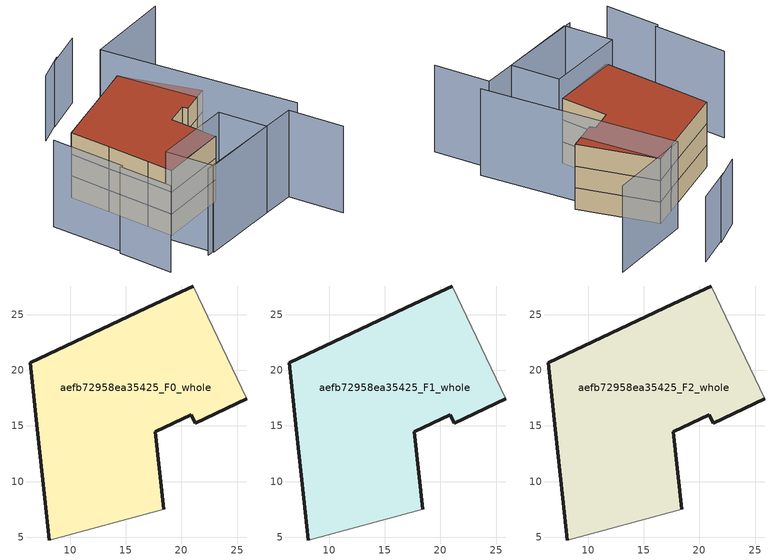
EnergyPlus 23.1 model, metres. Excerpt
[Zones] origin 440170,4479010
aefb72958ea35425_F0_whole
 floor ground (EU_floor_Construction): 21.05,27.57 25.89,17.43 21.26,15.26 20.9,15.99 17.65,14.46 18.41,7.54 8.13,4.75 7.72,8.51 7.05,14.72 6.4,20.67 17.64,25.97 z0
 wall outside (EU_wall_Construction): 18.41,7.54 17.65,14.46 20.9,15.99 21.26,15.26 25.89,17.43 / 21.05,27.57 17.64,25.97 6.4,20.67 7.05,14.72 7.72,8.51 8.13,4.75 z0:3
 wall adiabatic (EU_wall_Construction): 8.13,4.75 18.41,7.54 / 25.89,17.43 21.05,27.57 z0:3
aefb72958ea35425_F1_whole
 floor to aefb72958ea35425_F0_whole (EU_floor_Construction): 21.05,27.57 25.89,17.43 21.26,15.26 20.9,15.99 17.65,14.46 18.41,7.54 8.13,4.75 7.72,8.51 7.05,14.72 6.4,20.67 17.64,25.97 z3
 wall outside (EU_wall_Construction): 18.41,7.54 17.65,14.46 20.9,15.99 21.26,15.26 25.89,17.43 / 21.05,27.57 17.64,25.97 6.4,20.67 7.05,14.72 7.72,8.51 8.13,4.75 z3:6
 wall adiabatic (EU_wall_Construction): 8.13,4.75 18.41,7.54 / 25.89,17.43 21.05,27.57 z3:6
aefb72958ea35425_F2_whole
 floor to aefb72958ea35425_F1_whole (EU_floor_Construction): 21.05,27.57 25.89,17.43 21.26,15.26 20.9,15.99 17.65,14.46 18.41,7.54 8.13,4.75 7.72,8.51 7.05,14.72 6.4,20.67 17.64,25.97 z6
 wall outside (EU_wall_Construction): 18.41,7.54 17.65,14.46 20.9,15.99 21.26,15.26 25.89,17.43 / 21.05,27.57 17.64,25.97 6.4,20.67 7.05,14.72 7.72,8.51 8.13,4.75 z6:9
 wall adiabatic (EU_wall_Construction): 8.13,4.75 18.41,7.54 / 25.89,17.43 21.05,27.57 z6:9
 roof outside (EU_roof_Construction): 18.41,7.54 17.65,14.46 20.9,15.99 21.26,15.26 25.89,17.43 21.05,27.57 17.64,25.97 6.4,20.67 7.05,14.72 7.72,8.51 8.13,4.75 z9
shading: 7.7,-2.11 25.65,2.1 / 25.65,2.1 27.47,-5.67 / 0.37,5.85 1.27,-2.1 / 27.88,2.82 20.4,29.92 / 20.4,29.92 33.37,33.5 / -0.58,16.64 0.73,5.89 / 20.78,0.94 8.76,-2 / 8.76,-2 7.1,4.78 / 7.1,4.78 19.12,7.72 / 19.12,7.72 20.78,0.94 z0:12; 19.17,36.26 14.76,33.74 / 24.13,38.65 18.18,35.65 z0:9
[Building]
EU S2 Campaign: North Axis=0; Terrain=City; Solar Distribution=FullExterior
[Site:Location]
Madrid: Latitude=40.5; Longitude=-3.5; Time Zone=1; Elevation=609
[SizingPeriod:WeatherFileDays]
AnnualSizingPeriod: Begin Month=1; Begin Day of Month=1; End Month=12; End Day of Month=31; Day of Week for Start Day=Monday; Use Weather File Daylight Saving Period=No; Use Weather File Rain and Snow Indicators=No
[MATERIAL]
EU_InternalMass_Material: Roughness=MediumRough; Thickness=0.1; Conductivity=1; Density=1800; Specific Heat=900; Thermal Absorptance=0.9; Solar Absorptance=0.7; Visible Absorptance=0.7
[MATERIAL:NOMASS] Roughness=MediumRough; Thermal Absorptance=0.9; Solar Absorptance=0.7; Visible Absorptance=0.7
Name | Thermal Resistance
EU_wall_NoMass; EU_roof_NoMass | 2.16768
EU_floor_NoMass | 1.14339
[CONSTRUCTION]
EU_wall_Construction: EU_wall_NoMass
EU_roof_Construction: EU_roof_NoMass
EU_floor_Construction: EU_floor_NoMass
EU_InternalMass_Construction: EU_InternalMass_Material
[ZONE] Type=1; Multiplier=1; Ceiling Height=autocalculate; Volume=764.203; Floor Area=autocalculate; Part of Total Floor Area=Yes
aefb72958ea35425_F0_whole; aefb72958ea35425_F1_whole; aefb72958ea35425_F2_whole
[INTERNALMASS] Construction=EU_InternalMass_Construction; Surface Area=254.734
Name | Zone or ZoneList
aefb72958ea35425_F0_whole_EU_InternalMass | aefb72958ea35425_F0_whole
aefb72958ea35425_F1_whole_EU_InternalMass | aefb72958ea35425_F1_whole
aefb72958ea35425_F2_whole_EU_InternalMass | aefb72958ea35425_F2_whole
[OTHEREQUIPMENT] Fuel Type=Electricity; Design Level Calculation Method=Watts/Area; Power per Zone Floor Area=1; Fraction Latent=0; Fraction Radiant=0; Fraction Lost=0; Carbon Dioxide Generation Rate=0; EndUse Subcategory=EU_Step8_InternalGains
Name | Zone or ZoneList or Space or SpaceList | Schedule
EU_Step8_InternalGain_aefb72958ea35425_F0_whole_f000 | aefb72958ea35425_F0_whole | EU_Step8_GainSchedule_aefb72958ea35425_F0_whole_f000
EU_Step8_InternalGain_aefb72958ea35425_F1_whole_f000 | aefb72958ea35425_F1_whole | EU_Step8_GainSchedule_aefb72958ea35425_F1_whole_f000
EU_Step8_InternalGain_aefb72958ea35425_F2_whole_f000 | aefb72958ea35425_F2_whole | EU_Step8_GainSchedule_aefb72958ea35425_F2_whole_f000
[ZONEVENTILATION:DESIGNFLOWRATE] Schedule=EU_AlwaysOn; Design Flow Rate Calculation Method=AirChanges/Hour; Air Changes per Hour=0.480546; Ventilation Type=Natural; Fan Pressure Rise=0; Fan Total Efficiency=1; Constant Term Coefficient=1; Temperature Term Coefficient=0; Velocity Term Coefficient=0; Velocity Squared Term Coefficient=0; Minimum Indoor Temperature=-100; Maximum Indoor Temperature=100; Delta Temperature=-100; Minimum Outdoor Temperature=-100; Maximum Outdoor Temperature=100; Maximum Wind Speed=40
Name | Zone or ZoneList or Space or SpaceList
EU_ConstantAir_aefb72958ea35425_F0_whole | aefb72958ea35425_F0_whole
EU_ConstantAir_aefb72958ea35425_F1_whole | aefb72958ea35425_F1_whole
EU_ConstantAir_aefb72958ea35425_F2_whole | aefb72958ea35425_F2_whole
[HVACTEMPLATE:THERMOSTAT] Constant Heating Setpoint=20; Constant Cooling Setpoint=50
EU_HeatOnly_aefb72958ea35425_F0_whole; EU_HeatOnly_aefb72958ea35425_F1_whole; EU_HeatOnly_aefb72958ea35425_F2_whole
[HVACTEMPLATE:ZONE:IDEALLOADSAIRSYSTEM] System Availability Schedule=EU_AlwaysOn; Maximum Heating Supply Air Temperature=50; Minimum Cooling Supply Air Temperature=13; Maximum Heating Supply Air Humidity Ratio=0.0156; Minimum Cooling Supply Air Humidity Ratio=0.0077; Heating Limit=NoLimit; Cooling Limit=NoLimit; Heating Availability Schedule=EU_AlwaysOn; Cooling Availability Schedule=EU_CoolingOff; Dehumidification Control Type=ConstantSensibleHeatRatio; Cooling Sensible Heat Ratio=0.7; Dehumidification Setpoint=60; Humidification Control Type=None; Humidification Setpoint=30; Outdoor Air Method=None; Outdoor Air Flow Rate per Person=0.00944; Outdoor Air Flow Rate per Zone Floor Area=0; Outdoor Air Flow Rate per Zone=0; Demand Controlled Ventilation Type=None; Outdoor Air Economizer Type=NoEconomizer; Heat Recovery Type=None; Sensible Heat Recovery Effectiveness=0.7; Latent Heat Recovery Effectiveness=0.65
Name | Template Thermostat
aefb72958ea35425_F0_whole | EU_HeatOnly_aefb72958ea35425_F0_whole
aefb72958ea35425_F1_whole | EU_HeatOnly_aefb72958ea35425_F1_whole
aefb72958ea35425_F2_whole | EU_HeatOnly_aefb72958ea35425_F2_whole
[SIZING:ZONE] Zone Cooling Design Supply Air Temperature Input Method=SupplyAirTemperature; Zone Cooling Design Supply Air Temperature=13; Zone Heating Design Supply Air Temperature Input Method=SupplyAirTemperature; Zone Heating Design Supply Air Temperature=50; Zone Cooling Design Supply Air Humidity Ratio=0.008; Zone Heating Design Supply Air Humidity Ratio=0.008; Cooling Design Air Flow Method=DesignDay; Cooling Design Air Flow Rate=0; Cooling Minimum Air Flow per Zone Floor Area=0.000762; Cooling Minimum Air Flow=0; Cooling Minimum Air Flow Fraction=0.2; Heating Design Air Flow Method=DesignDay; Heating Design Air Flow Rate=0; Heating Maximum Air Flow per Zone Floor Area=0.002032; Heating Maximum Air Flow=0.141576; Heating Maximum Air Flow Fraction=0.3; Account for Dedicated Outdoor Air System=No; Dedicated Outdoor Air System Control Strategy=NeutralSupplyAir; Dedicated Outdoor Air Low Setpoint Temperature for Design=autosize; Dedicated Outdoor Air High Setpoint Temperature for Design=autosize; Zone Load Sizing Method=Sensible Load Only No Latent Load; Zone Latent Cooling Design Supply Air Humidity Ratio Input Method=HumidityRatioDifference; Zone Cooling Design Supply Air Humidity Ratio Difference=0.005; Zone Latent Heating Design Supply Air Humidity Ratio Input Method=HumidityRatioDifference; Zone Humidification Design Supply Air Humidity Ratio Difference=0.005
aefb72958ea35425_F0_whole; aefb72958ea35425_F1_whole; aefb72958ea35425_F2_whole
[SCHEDULE:CONSTANT]
Name | Hourly Value
EU_AlwaysOn | 1
EU_CoolingOff | 0
[SCHEDULE:FILE] Column Number=1; Rows to Skip at Top=0; Number of Hours of Data=8760; Column Separator=Comma; Interpolate to Timestep=No; Minutes per Item=60; Adjust Schedule for Daylight Savings=Yes
Name | File
EU_Step8_GainSchedule_aefb72958ea35425_F0_whole_f000 | ../../schedules/aefb72958ea35425/aefb72958ea35425_F0_whole_f000_gain.csv
EU_Step8_GainSchedule_aefb72958ea35425_F1_whole_f000 | ../../schedules/aefb72958ea35425/aefb72958ea35425_F1_whole_f000_gain.csv
EU_Step8_GainSchedule_aefb72958ea35425_F2_whole_f000 | ../../schedules/aefb72958ea35425/aefb72958ea35425_F2_whole_f000_gain.csv
